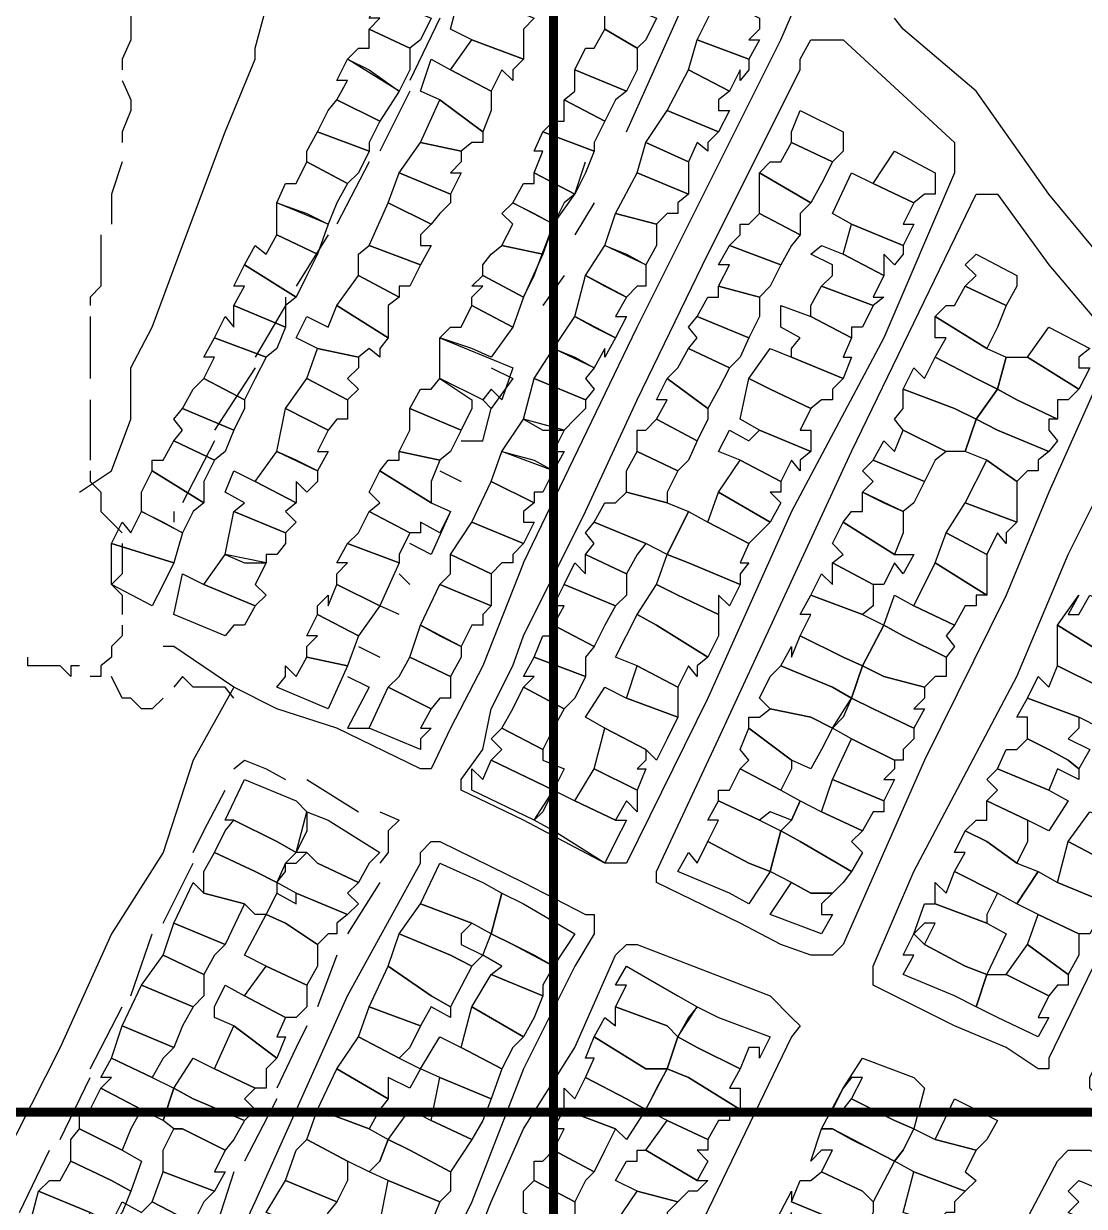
# Model space of a CAD drawing. Header units: millimetres. Extents: x -3588 to 75209, y -3737 to 38254.
# Drawn here: x 18555 to 18694.6, y 33223.9 to 33379.6 of the extents above; entities that cross this region are included whole.
import ezdxf

# ---------------------------------------------------------------- set-up
doc = ezdxf.new("R2010")
doc.units = ezdxf.units.MM
doc.layers.add('P', color=253, linetype='Continuous')

msp = doc.modelspace()

# ---------------------------------------------------------------- linework, layer by layer
at = {"layer": 'P', "const_width": 1.2}
msp.add_lwpolyline([(18624.733, 27097.434), (18624.733, 36423.662)], dxfattribs=at)
at = {"layer": 'P'}
for points in [[(18562.334, 33317.933), (18566.575, 33320.75), (18569.12, 33327.519), (18569.12, 33332.897), (18569.12, 33334.305), (18571.936, 33339.666), (18575.889, 33350.389), (18581.539, 33365.352), (18585.492, 33374.954), (18585.492, 33376.363), (18586.9, 33381.724), (18588.308, 33383.132), (18589.445, 33384.269), (18590.853, 33385.677), (18590.853, 33387.085), (18590.853, 33388.494), (18593.67, 33396.687), (18595.094, 33402.049), (18596.214, 33403.457), (18601.863, 33403.457), (18613.994, 33419.557), (18615.419, 33419.557), (18616.539, 33420.965), (18617.947, 33422.373)], [(18620.78, 33308.619), (18635.743, 33339.666), (18654.644, 33377.483), (18660.021, 33389.918), (18661.429, 33393.871), (18663.958, 33396.687), (18663.958, 33399.232), (18666.79, 33402.049)], [(18634.319, 33365.352), (18646.466, 33392.446), (18649.282, 33391.038)], [(18620.78, 33378.907), (18620.78, 33377.483), (18620.78, 33374.954), (18613.994, 33377.483), (18611.178, 33378.907), (18612.586, 33384.269), (18622.188, 33380.316), (18620.78, 33378.907)], [(18569.12, 33383.132), (18569.12, 33380.316), (18569.12, 33377.483), (18567.984, 33374.954), (18567.984, 33373.546)], [(18607.225, 33377.483), (18605.816, 33376.363), (18600.455, 33378.907), (18601.863, 33380.316), (18600.455, 33380.316), (18601.863, 33383.132), (18608.633, 33380.316), (18607.225, 33377.483)], [(18636.864, 33377.483), (18635.743, 33376.363), (18631.502, 33378.907), (18631.502, 33380.316), (18631.502, 33381.724), (18631.502, 33383.132), (18638.272, 33380.316), (18636.864, 33377.483)], [(18651.827, 33378.907), (18650.419, 33377.483), (18651.827, 33377.483), (18650.419, 33374.954), (18643.633, 33377.483), (18646.466, 33383.132), (18651.827, 33380.316), (18651.827, 33378.907)], [(18609.769, 33380.316), (18605.816, 33372.122)], [(18720.995, 33223.079), (18719.571, 33225.896), (18719.571, 33227.32), (18717.042, 33228.44), (18699.246, 33236.634), (18696.717, 33238.043), (18695.293, 33239.451), (18695.293, 33240.859), (18711.393, 33274.739), (18724.932, 33301.833), (18731.718, 33315.389), (18733.126, 33317.933), (18733.126, 33319.341), (18733.126, 33320.75), (18731.718, 33323.294), (18730.581, 33323.294), (18711.393, 33332.897), (18708.848, 33334.305), (18689.932, 33357.158), (18680.346, 33370.713), (18670.743, 33378.907), (18669.607, 33380.316)], [(18605.816, 33373.546), (18604.408, 33370.713), (18597.622, 33374.954), (18599.047, 33376.363), (18600.455, 33376.363), (18600.455, 33378.907), (18605.816, 33376.363), (18605.816, 33373.546)], [(18635.743, 33373.546), (18634.319, 33370.713), (18627.549, 33373.546), (18628.958, 33376.363), (18630.094, 33376.363), (18631.502, 33378.907), (18635.743, 33376.363), (18635.743, 33373.546)], [(18619.371, 33373.546), (18619.371, 33372.122), (18617.947, 33373.546), (18616.539, 33370.713), (18611.178, 33373.546), (18613.994, 33377.483), (18620.78, 33374.954), (18619.371, 33373.546)], [(18628.958, 33315.389), (18635.743, 33330.064), (18645.057, 33349.268), (18657.188, 33373.546), (18657.188, 33374.954), (18658.597, 33377.483), (18661.429, 33377.483), (18662.838, 33377.483), (18677.513, 33363.944), (18677.513, 33362.808), (18677.513, 33361.399), (18677.513, 33359.991), (18668.199, 33338.258), (18656.068, 33315.389), (18645.057, 33290.823), (18634.319, 33269.09), (18632.911, 33269.09), (18631.502, 33269.09), (18620.78, 33274.739), (18612.586, 33278.692), (18612.586, 33280.1), (18615.419, 33284.053), (18616.539, 33289.415), (18619.371, 33295.064), (18620.78, 33299.017), (18628.958, 33315.389)], [(18650.419, 33373.546), (18649.282, 33372.122), (18649.282, 33373.546), (18647.874, 33370.713), (18642.513, 33373.546), (18643.633, 33377.483), (18650.419, 33374.954), (18650.419, 33373.546)], [(18600.455, 33373.546), (18604.408, 33370.713), (18601.863, 33366.76), (18596.214, 33369.593), (18597.622, 33372.122), (18596.214, 33372.122), (18597.622, 33374.954), (18600.455, 33373.546)], [(18611.178, 33373.546), (18616.539, 33370.713), (18616.539, 33368.169), (18615.419, 33365.352), (18609.769, 33369.593), (18607.225, 33370.713), (18608.633, 33374.954), (18611.178, 33373.546)], [(18632.911, 33369.593), (18631.502, 33366.76), (18626.141, 33369.593), (18627.549, 33370.713), (18627.549, 33372.122), (18627.549, 33373.546), (18634.319, 33370.713), (18632.911, 33369.593)], [(18646.466, 33369.593), (18646.466, 33368.169), (18647.874, 33368.169), (18646.466, 33365.352), (18639.696, 33368.169), (18642.513, 33373.546), (18647.874, 33370.713), (18646.466, 33369.593)], [(18567.984, 33372.122), (18569.12, 33369.593), (18569.12, 33368.169), (18567.984, 33365.352), (18567.984, 33363.944)], [(18605.816, 33370.713), (18601.863, 33362.808)], [(18600.455, 33363.944), (18600.455, 33362.808), (18593.67, 33365.352), (18595.094, 33368.169), (18596.214, 33369.593), (18601.863, 33366.76), (18600.455, 33363.944)], [(18615.419, 33363.944), (18613.994, 33363.944), (18612.586, 33362.808), (18607.225, 33363.944), (18609.769, 33369.593), (18615.419, 33365.352), (18615.419, 33363.944)], [(18630.094, 33363.944), (18630.094, 33362.808), (18623.308, 33365.352), (18624.733, 33366.76), (18626.141, 33366.76), (18626.141, 33369.593), (18631.502, 33366.76), (18630.094, 33363.944)], [(18645.057, 33363.944), (18645.057, 33362.808), (18643.633, 33363.944), (18642.513, 33361.399), (18636.864, 33363.944), (18639.696, 33368.169), (18646.466, 33365.352), (18645.057, 33363.944)], [(18662.838, 33362.808), (18661.429, 33361.399), (18656.068, 33363.944), (18656.068, 33365.352), (18657.188, 33368.169), (18662.838, 33365.352), (18662.838, 33362.808)], [(18599.047, 33359.991), (18597.622, 33358.583), (18592.261, 33361.399), (18592.261, 33362.808), (18593.67, 33365.352), (18600.455, 33362.808), (18599.047, 33359.991)], [(18628.958, 33359.991), (18627.549, 33357.158), (18622.188, 33359.991), (18623.308, 33362.808), (18622.188, 33362.808), (18623.308, 33365.352), (18630.094, 33362.808), (18628.958, 33359.991)], [(18612.586, 33361.399), (18611.178, 33359.991), (18612.586, 33359.991), (18611.178, 33357.158), (18604.408, 33359.991), (18607.225, 33363.944), (18612.586, 33362.808), (18612.586, 33361.399)], [(18642.513, 33359.991), (18642.513, 33358.583), (18642.513, 33357.158), (18635.743, 33359.991), (18636.864, 33363.944), (18642.513, 33361.399), (18642.513, 33359.991)], [(18660.021, 33358.583), (18658.597, 33356.038), (18651.827, 33359.991), (18653.235, 33361.399), (18654.644, 33361.399), (18656.068, 33363.944), (18661.429, 33361.399), (18660.021, 33358.583)], [(18674.968, 33358.583), (18674.968, 33357.158), (18673.56, 33357.158), (18672.152, 33356.038), (18666.79, 33358.583), (18669.607, 33362.808), (18674.968, 33359.991), (18674.968, 33358.583)], [(18567.984, 33361.399), (18566.575, 33357.158), (18566.575, 33354.63), (18566.575, 33353.221)], [(18596.214, 33356.038), (18595.094, 33353.221), (18588.308, 33356.038), (18589.445, 33358.583), (18590.853, 33358.583), (18592.261, 33361.399), (18597.622, 33358.583), (18596.214, 33356.038)], [(18600.455, 33361.399), (18596.214, 33353.221)], [(18620.78, 33343.619), (18622.188, 33346.436), (18624.733, 33353.221), (18627.549, 33357.158), (18628.958, 33361.399)], [(18611.178, 33356.038), (18609.769, 33354.63), (18608.633, 33353.221), (18602.984, 33356.038), (18604.408, 33359.991), (18611.178, 33357.158), (18611.178, 33356.038)], [(18626.141, 33356.038), (18624.733, 33353.221), (18619.371, 33356.038), (18620.78, 33358.583), (18622.188, 33358.583), (18622.188, 33359.991), (18627.549, 33357.158), (18626.141, 33356.038)], [(18641.105, 33356.038), (18641.105, 33354.63), (18639.696, 33354.63), (18638.272, 33353.221), (18632.911, 33354.63), (18635.743, 33359.991), (18642.513, 33357.158), (18641.105, 33356.038)], [(18657.188, 33354.63), (18657.188, 33351.797), (18651.827, 33354.63), (18651.827, 33357.158), (18651.827, 33359.991), (18658.597, 33356.038), (18657.188, 33354.63)], [(18666.79, 33358.583), (18672.152, 33356.038), (18670.743, 33353.221), (18672.152, 33353.221), (18670.743, 33350.389), (18663.958, 33353.221), (18661.429, 33354.63), (18663.958, 33359.991), (18666.79, 33358.583)], [(18592.261, 33354.63), (18595.094, 33353.221), (18593.67, 33349.268), (18588.308, 33351.797), (18588.308, 33353.221), (18588.308, 33354.63), (18588.308, 33356.038), (18592.261, 33354.63)], [(18607.225, 33351.797), (18607.225, 33350.389), (18608.633, 33350.389), (18607.225, 33347.844), (18600.455, 33350.389), (18602.984, 33356.038), (18608.633, 33353.221), (18607.225, 33351.797)], [(18622.188, 33354.63), (18624.733, 33353.221), (18623.308, 33349.268), (18617.947, 33350.389), (18619.371, 33353.221), (18617.947, 33354.63), (18619.371, 33356.038), (18622.188, 33354.63)], [(18630.094, 33356.038), (18627.549, 33351.797)], [(18654.644, 33258.367), (18649.282, 33261.184), (18638.272, 33266.545), (18638.272, 33267.97), (18646.466, 33285.462), (18663.958, 33323.294), (18680.346, 33357.158), (18681.754, 33357.158), (18683.162, 33357.158), (18689.932, 33347.844), (18699.246, 33336.834), (18697.838, 33335.713), (18689.932, 33317.933), (18684.283, 33304.378), (18673.56, 33282.645), (18662.838, 33258.367), (18661.429, 33256.959), (18658.597, 33256.959), (18654.644, 33258.367)], [(18638.272, 33351.797), (18638.272, 33350.389), (18636.864, 33347.844), (18631.502, 33350.389), (18632.911, 33354.63), (18638.272, 33353.221), (18638.272, 33351.797)], [(18656.068, 33350.389), (18654.644, 33347.844), (18647.874, 33350.389), (18649.282, 33351.797), (18649.282, 33353.221), (18650.419, 33353.221), (18651.827, 33354.63), (18657.188, 33351.797), (18656.068, 33350.389)], [(18670.743, 33349.268), (18669.607, 33347.844), (18668.199, 33349.268), (18668.199, 33346.436), (18662.838, 33349.268), (18663.958, 33353.221), (18670.743, 33350.389), (18670.743, 33349.268)], [(18565.167, 33351.797), (18565.167, 33350.389), (18565.167, 33349.268), (18565.167, 33346.436), (18565.167, 33345.027), (18563.759, 33343.619), (18563.759, 33342.483)], [(18592.261, 33346.436), (18590.853, 33343.619), (18584.083, 33347.844), (18585.492, 33350.389), (18586.9, 33349.268), (18588.308, 33351.797), (18593.67, 33349.268), (18592.261, 33346.436)], [(18595.094, 33351.797), (18590.853, 33345.027)], [(18599.047, 33349.268), (18600.455, 33350.389), (18607.225, 33347.844), (18605.816, 33345.027), (18604.408, 33345.027), (18604.408, 33343.619), (18599.047, 33346.436), (18599.047, 33349.268)], [(18615.419, 33347.844), (18616.539, 33349.268), (18617.947, 33350.389), (18623.308, 33349.268), (18620.78, 33343.619), (18615.419, 33346.436), (18615.419, 33347.844)], [(18634.319, 33349.268), (18636.864, 33347.844), (18636.864, 33345.027), (18635.743, 33345.027), (18634.319, 33343.619), (18628.958, 33346.436), (18631.502, 33350.389), (18634.319, 33349.268)], [(18653.235, 33345.027), (18651.827, 33343.619), (18646.466, 33345.027), (18647.874, 33347.844), (18646.466, 33347.844), (18647.874, 33350.389), (18654.644, 33347.844), (18653.235, 33345.027)], [(18661.429, 33346.436), (18661.429, 33347.844), (18658.597, 33349.268), (18660.021, 33350.389), (18662.838, 33349.268), (18668.199, 33346.436), (18666.79, 33343.619), (18668.199, 33343.619), (18666.79, 33342.483), (18660.021, 33345.027), (18661.429, 33346.436)], [(18685.707, 33345.027), (18684.283, 33342.483), (18678.921, 33345.027), (18680.346, 33346.436), (18678.921, 33347.844), (18680.346, 33349.268), (18685.707, 33346.436), (18685.707, 33345.027)], [(18589.445, 33342.483), (18589.445, 33339.666), (18582.659, 33342.483), (18584.083, 33345.027), (18582.659, 33345.027), (18584.083, 33347.844), (18590.853, 33343.619), (18589.445, 33342.483)], [(18602.984, 33342.483), (18602.984, 33341.075), (18602.984, 33338.258), (18596.214, 33342.483), (18599.047, 33346.436), (18604.408, 33343.619), (18602.984, 33342.483)], [(18613.994, 33343.619), (18615.419, 33345.027), (18613.994, 33345.027), (18615.419, 33346.436), (18620.78, 33343.619), (18619.371, 33339.666), (18613.994, 33342.483), (18613.994, 33343.619)], [(18626.141, 33346.436), (18623.308, 33342.483)], [(18631.502, 33345.027), (18634.319, 33343.619), (18632.911, 33341.075), (18634.319, 33341.075), (18632.911, 33338.258), (18627.549, 33341.075), (18628.958, 33346.436), (18631.502, 33345.027)], [(18651.827, 33341.075), (18650.419, 33338.258), (18643.633, 33341.075), (18645.057, 33343.619), (18646.466, 33343.619), (18646.466, 33345.027), (18651.827, 33343.619), (18651.827, 33341.075)], [(18658.597, 33342.483), (18660.021, 33345.027), (18666.79, 33342.483), (18665.382, 33339.666), (18663.958, 33339.666), (18663.958, 33338.258), (18658.597, 33341.075), (18658.597, 33342.483)], [(18683.162, 33339.666), (18681.754, 33336.834), (18674.968, 33341.075), (18676.393, 33342.483), (18677.513, 33342.483), (18678.921, 33345.027), (18684.283, 33342.483), (18683.162, 33339.666)], [(18589.445, 33343.619), (18589.445, 33342.483), (18585.492, 33335.713)], [(18588.308, 33336.834), (18586.9, 33335.713), (18580.13, 33338.258), (18581.539, 33341.075), (18582.659, 33339.666), (18582.659, 33342.483), (18589.445, 33339.666), (18588.308, 33336.834)], [(18601.863, 33336.834), (18601.863, 33335.713), (18600.455, 33336.834), (18599.047, 33335.713), (18593.67, 33336.834), (18590.853, 33338.258), (18592.261, 33341.075), (18595.094, 33339.666), (18596.214, 33342.483), (18602.984, 33338.258), (18601.863, 33336.834)], [(18613.994, 33336.834), (18609.769, 33338.258), (18611.178, 33339.666), (18612.586, 33339.666), (18613.994, 33342.483), (18619.371, 33339.666), (18616.539, 33335.713), (18613.994, 33336.834)], [(18656.068, 33336.834), (18657.188, 33338.258), (18654.644, 33339.666), (18654.644, 33342.483), (18658.597, 33341.075), (18663.958, 33338.258), (18662.838, 33335.713), (18663.958, 33335.713), (18662.838, 33332.897), (18656.068, 33335.713), (18656.068, 33336.834)], [(18563.759, 33341.075), (18563.759, 33339.666), (18563.759, 33336.834), (18563.759, 33334.305), (18563.759, 33332.897)], [(18630.094, 33339.666), (18632.911, 33338.258), (18631.502, 33335.713), (18631.502, 33336.834), (18630.094, 33334.305), (18624.733, 33336.834), (18627.549, 33341.075), (18630.094, 33339.666)], [(18649.282, 33335.713), (18647.874, 33334.305), (18642.513, 33336.834), (18643.633, 33338.258), (18642.513, 33339.666), (18643.633, 33341.075), (18650.419, 33338.258), (18649.282, 33335.713)], [(18681.754, 33336.834), (18684.283, 33335.713), (18683.162, 33331.472), (18680.346, 33332.897), (18674.968, 33335.713), (18676.393, 33338.258), (18674.968, 33338.258), (18674.968, 33341.075), (18681.754, 33336.834)], [(18693.885, 33335.713), (18693.885, 33334.305), (18695.293, 33334.305), (18693.885, 33331.472), (18687.115, 33335.713), (18689.932, 33339.666), (18695.293, 33336.834), (18693.885, 33335.713)], [(18585.492, 33332.897), (18584.083, 33330.064), (18578.722, 33332.897), (18580.13, 33335.713), (18578.722, 33335.713), (18580.13, 33338.258), (18586.9, 33335.713), (18585.492, 33332.897)], [(18609.769, 33334.305), (18609.769, 33335.713), (18609.769, 33338.258), (18619.371, 33334.305), (18617.947, 33330.064), (18616.539, 33331.472), (18615.419, 33330.064), (18609.769, 33332.897), (18609.769, 33334.305)], [(18599.047, 33334.305), (18597.622, 33332.897), (18599.047, 33331.472), (18597.622, 33330.064), (18592.261, 33332.897), (18593.67, 33336.834), (18599.047, 33335.713), (18599.047, 33334.305)], [(18627.549, 33335.713), (18630.094, 33334.305), (18628.958, 33332.897), (18630.094, 33331.472), (18628.958, 33330.064), (18622.188, 33332.897), (18624.733, 33336.834), (18627.549, 33335.713)], [(18646.466, 33331.472), (18645.057, 33328.944), (18639.696, 33332.897), (18641.105, 33334.305), (18642.513, 33336.834), (18647.874, 33334.305), (18646.466, 33331.472)], [(18661.429, 33331.472), (18661.429, 33330.064), (18660.021, 33330.064), (18658.597, 33328.944), (18653.235, 33331.472), (18650.419, 33332.897), (18653.235, 33336.834), (18656.068, 33335.713), (18662.838, 33332.897), (18661.429, 33331.472)], [(18680.346, 33332.897), (18683.162, 33331.472), (18680.346, 33327.519), (18677.513, 33328.944), (18670.743, 33331.472), (18672.152, 33334.305), (18673.56, 33332.897), (18674.968, 33335.713), (18680.346, 33332.897)], [(18687.115, 33335.713), (18693.885, 33331.472), (18692.476, 33330.064), (18691.068, 33330.064), (18691.068, 33327.519), (18685.707, 33330.064), (18683.162, 33331.472), (18684.283, 33335.713), (18687.115, 33335.713)], [(18585.492, 33334.305), (18580.13, 33326.111)], [(18616.539, 33334.305), (18619.371, 33332.897), (18616.539, 33328.944)], [(18584.083, 33328.944), (18582.659, 33326.111), (18575.889, 33328.944), (18577.298, 33331.472), (18578.722, 33332.897), (18584.083, 33330.064), (18584.083, 33328.944)], [(18597.622, 33328.944), (18597.622, 33327.519), (18596.214, 33327.519), (18595.094, 33326.111), (18589.445, 33328.944), (18592.261, 33332.897), (18597.622, 33330.064), (18597.622, 33328.944)], [(18613.994, 33328.944), (18612.586, 33326.111), (18605.816, 33328.944), (18607.225, 33331.472), (18608.633, 33331.472), (18609.769, 33332.897), (18613.994, 33330.064), (18613.994, 33328.944)], [(18628.958, 33328.944), (18627.549, 33327.519), (18626.141, 33326.111), (18620.78, 33327.519), (18622.188, 33332.897), (18628.958, 33330.064), (18628.958, 33328.944)], [(18645.057, 33327.519), (18643.633, 33324.703), (18638.272, 33327.519), (18639.696, 33330.064), (18638.272, 33330.064), (18639.696, 33332.897), (18645.057, 33328.944), (18645.057, 33327.519)], [(18653.235, 33331.472), (18658.597, 33328.944), (18657.188, 33326.111), (18658.597, 33326.111), (18658.597, 33323.294), (18651.827, 33326.111), (18649.282, 33327.519), (18650.419, 33332.897), (18653.235, 33331.472)], [(18677.513, 33328.944), (18680.346, 33327.519), (18678.921, 33323.294), (18676.393, 33323.294), (18670.743, 33326.111), (18669.607, 33327.519), (18670.743, 33328.944), (18670.743, 33331.472), (18677.513, 33328.944)], [(18689.932, 33327.519), (18689.932, 33326.111), (18691.068, 33324.703), (18689.932, 33323.294), (18683.162, 33326.111), (18680.346, 33327.519), (18683.162, 33331.472), (18685.707, 33330.064), (18691.068, 33327.519), (18689.932, 33327.519)], [(18563.759, 33330.064), (18563.759, 33328.944), (18563.759, 33327.519), (18563.759, 33326.111), (18563.759, 33324.703), (18563.759, 33323.294), (18563.759, 33322.158)], [(18616.539, 33328.944), (18615.419, 33330.064)], [(18666.79, 33253.006), (18666.79, 33254.414), (18666.79, 33255.535), (18672.152, 33267.97), (18685.707, 33293.656), (18692.476, 33309.739), (18702.079, 33328.944), (18703.487, 33330.064), (18704.607, 33330.064), (18706.032, 33330.064), (18724.932, 33320.75), (18724.932, 33319.341), (18726.356, 33317.933), (18724.932, 33316.509), (18722.403, 33308.619), (18711.393, 33286.87), (18697.838, 33259.776), (18689.932, 33243.404), (18689.932, 33241.996), (18688.524, 33241.996), (18684.283, 33244.812), (18677.513, 33247.645), (18666.79, 33253.006)], [(18581.539, 33323.294), (18580.13, 33322.158), (18574.769, 33324.703), (18575.889, 33326.111), (18574.769, 33327.519), (18575.889, 33328.944), (18582.659, 33326.111), (18581.539, 33323.294)], [(18590.853, 33322.158), (18588.308, 33323.294), (18589.445, 33328.944), (18595.094, 33326.111), (18593.67, 33323.294), (18595.094, 33323.294), (18593.67, 33320.75), (18590.853, 33322.158)], [(18611.178, 33323.294), (18609.769, 33322.158), (18604.408, 33323.294), (18605.816, 33326.111), (18605.816, 33328.944), (18612.586, 33326.111), (18611.178, 33323.294)], [(18612.586, 33324.703), (18615.419, 33324.703), (18616.539, 33328.944)], [(18623.308, 33326.111), (18626.141, 33326.111), (18624.733, 33323.294), (18626.141, 33323.294), (18624.733, 33320.75), (18617.947, 33323.294), (18620.78, 33327.519), (18623.308, 33326.111)], [(18642.513, 33322.158), (18641.105, 33320.75), (18635.743, 33323.294), (18635.743, 33326.111), (18636.864, 33326.111), (18638.272, 33327.519), (18643.633, 33324.703), (18642.513, 33322.158)], [(18688.524, 33322.158), (18688.524, 33320.75), (18687.115, 33320.75), (18685.707, 33319.341), (18681.754, 33322.158), (18678.921, 33323.294), (18680.346, 33327.519), (18683.162, 33326.111), (18689.932, 33323.294), (18688.524, 33322.158)], [(18578.722, 33319.341), (18578.722, 33316.509), (18571.936, 33320.75), (18571.936, 33322.158), (18573.345, 33322.158), (18574.769, 33324.703), (18580.13, 33322.158), (18578.722, 33319.341)], [(18580.13, 33324.703), (18575.889, 33316.509)], [(18657.188, 33322.158), (18657.188, 33320.75), (18656.068, 33322.158), (18654.644, 33319.341), (18649.282, 33322.158), (18646.466, 33323.294), (18647.874, 33326.111), (18650.419, 33324.703), (18651.827, 33326.111), (18658.597, 33323.294), (18657.188, 33322.158)], [(18674.968, 33322.158), (18673.56, 33319.341), (18666.79, 33322.158), (18668.199, 33324.703), (18669.607, 33323.294), (18670.743, 33326.111), (18676.393, 33323.294), (18674.968, 33322.158)], [(18593.67, 33319.341), (18592.261, 33317.933), (18590.853, 33319.341), (18590.853, 33316.509), (18585.492, 33319.341), (18588.308, 33323.294), (18593.67, 33320.75), (18593.67, 33319.341)], [(18608.633, 33319.341), (18608.633, 33316.509), (18601.863, 33320.75), (18602.984, 33322.158), (18604.408, 33322.158), (18604.408, 33323.294), (18609.769, 33322.158), (18608.633, 33319.341)], [(18622.188, 33322.158), (18624.733, 33320.75), (18623.308, 33317.933), (18622.188, 33317.933), (18622.188, 33316.509), (18616.539, 33319.341), (18617.947, 33323.294), (18622.188, 33322.158)], [(18639.696, 33317.933), (18639.696, 33316.509), (18634.319, 33317.933), (18634.319, 33320.75), (18635.743, 33323.294), (18641.105, 33320.75), (18639.696, 33317.933)], [(18654.644, 33317.933), (18653.235, 33317.933), (18654.644, 33316.509), (18653.235, 33313.98), (18646.466, 33317.933), (18649.282, 33322.158), (18654.644, 33319.341), (18654.644, 33317.933)], [(18672.152, 33316.509), (18670.743, 33315.389), (18665.382, 33317.933), (18666.79, 33319.341), (18665.382, 33320.75), (18666.79, 33322.158), (18673.56, 33319.341), (18672.152, 33316.509)], [(18685.707, 33317.933), (18685.707, 33316.509), (18685.707, 33313.98), (18678.921, 33316.509), (18681.754, 33322.158), (18685.707, 33319.341), (18685.707, 33317.933)], [(18563.759, 33320.75), (18563.759, 33319.341), (18565.167, 33317.933), (18565.167, 33315.389), (18566.575, 33313.98), (18567.984, 33312.572)], [(18577.298, 33315.389), (18575.889, 33312.572), (18570.528, 33315.389), (18570.528, 33317.933), (18571.936, 33320.75), (18578.722, 33316.509), (18577.298, 33315.389)], [(18585.492, 33319.341), (18590.853, 33316.509), (18589.445, 33315.389), (18590.853, 33313.98), (18589.445, 33312.572), (18582.659, 33315.389), (18584.083, 33316.509), (18581.539, 33317.933), (18582.659, 33320.75), (18585.492, 33319.341)], [(18608.633, 33316.509), (18611.178, 33315.389), (18609.769, 33312.572), (18607.225, 33313.98), (18607.225, 33312.572), (18605.816, 33312.572), (18600.455, 33315.389), (18601.863, 33316.509), (18600.455, 33317.933), (18601.863, 33320.75), (18608.633, 33316.509)], [(18609.769, 33320.75), (18612.586, 33319.341)], [(18620.78, 33315.389), (18620.78, 33313.98), (18622.188, 33313.98), (18620.78, 33311.148), (18613.994, 33313.98), (18616.539, 33319.341), (18622.188, 33316.509), (18620.78, 33315.389)], [(18639.696, 33316.509), (18642.513, 33315.389), (18639.696, 33309.739), (18636.864, 33311.148), (18630.094, 33313.98), (18631.502, 33316.509), (18632.911, 33316.509), (18634.319, 33317.933), (18639.696, 33316.509)], [(18653.235, 33313.98), (18651.827, 33312.572), (18650.419, 33311.148), (18645.057, 33313.98), (18646.466, 33317.933), (18653.235, 33313.98)], [(18670.743, 33312.572), (18669.607, 33309.739), (18662.838, 33313.98), (18663.958, 33315.389), (18665.382, 33315.389), (18665.382, 33317.933), (18668.199, 33316.509), (18670.743, 33315.389), (18670.743, 33312.572)], [(18573.345, 33313.98), (18575.889, 33312.572), (18574.769, 33308.619), (18566.575, 33311.148), (18567.984, 33313.98), (18569.12, 33312.572), (18570.528, 33315.389), (18573.345, 33313.98)], [(18574.769, 33315.389), (18574.769, 33313.98)], [(18589.445, 33311.148), (18588.308, 33309.739), (18586.9, 33309.739), (18586.9, 33308.619), (18581.539, 33309.739), (18582.659, 33315.389), (18589.445, 33312.572), (18589.445, 33311.148)], [(18604.408, 33309.739), (18604.408, 33308.619), (18597.622, 33311.148), (18599.047, 33312.572), (18600.455, 33315.389), (18605.816, 33312.572), (18604.408, 33309.739)], [(18608.633, 33316.509), (18611.178, 33315.389), (18608.633, 33309.739), (18605.816, 33311.148)], [(18645.057, 33313.98), (18650.419, 33311.148), (18649.282, 33308.619), (18650.419, 33308.619), (18649.282, 33307.195), (18649.282, 33305.786), (18642.513, 33308.619), (18639.696, 33309.739), (18642.513, 33315.389), (18645.057, 33313.98)], [(18684.283, 33312.572), (18684.283, 33311.148), (18683.162, 33312.572), (18681.754, 33309.739), (18676.393, 33312.572), (18678.921, 33316.509), (18685.707, 33313.98), (18684.283, 33312.572)], [(18619.371, 33309.739), (18619.371, 33308.619), (18617.947, 33308.619), (18616.539, 33307.195), (18611.178, 33309.739), (18613.994, 33313.98), (18620.78, 33311.148), (18619.371, 33309.739)], [(18635.743, 33309.739), (18634.319, 33307.195), (18628.958, 33309.739), (18630.094, 33311.148), (18628.958, 33312.572), (18630.094, 33313.98), (18636.864, 33311.148), (18635.743, 33309.739)], [(18669.607, 33309.739), (18672.152, 33309.739), (18670.743, 33307.195), (18669.607, 33308.619), (18668.199, 33305.786), (18666.79, 33305.786), (18661.429, 33308.619), (18662.838, 33309.739), (18661.429, 33311.148), (18662.838, 33313.98), (18669.607, 33309.739)], [(18681.754, 33308.619), (18681.754, 33307.195), (18681.754, 33304.378), (18674.968, 33308.619), (18676.393, 33312.572), (18681.754, 33309.739), (18681.754, 33308.619)], [(18573.345, 33305.786), (18571.936, 33302.97), (18566.575, 33305.786), (18566.575, 33308.619), (18566.575, 33311.148), (18574.769, 33308.619), (18573.345, 33305.786)], [(18567.984, 33311.148), (18567.984, 33308.619), (18567.984, 33307.195), (18566.575, 33305.786), (18567.984, 33304.378), (18567.984, 33302.97), (18567.984, 33301.833)], [(18596.214, 33307.195), (18597.622, 33308.619), (18596.214, 33308.619), (18597.622, 33311.148), (18604.408, 33308.619), (18601.863, 33302.97), (18596.214, 33305.786), (18596.214, 33307.195)], [(18584.083, 33308.619), (18586.9, 33308.619), (18585.492, 33305.786), (18586.9, 33304.378), (18585.492, 33302.97), (18578.722, 33305.786), (18581.539, 33309.739), (18584.083, 33308.619)], [(18611.178, 33307.195), (18611.178, 33309.739), (18616.539, 33307.195), (18616.539, 33305.786), (18616.539, 33304.378), (18616.539, 33302.97), (18609.769, 33305.786), (18611.178, 33307.195)], [(18634.319, 33304.378), (18632.911, 33302.97), (18626.141, 33305.786), (18627.549, 33308.619), (18628.958, 33307.195), (18628.958, 33309.739), (18634.319, 33307.195), (18634.319, 33304.378)], [(18642.513, 33308.619), (18649.282, 33305.786), (18647.874, 33302.97), (18646.466, 33304.378), (18646.466, 33301.833), (18641.105, 33304.378), (18638.272, 33305.786), (18639.696, 33309.739), (18642.513, 33308.619)], [(18620.78, 33308.619), (18615.419, 33295.064)], [(18666.79, 33302.97), (18665.382, 33301.833), (18658.597, 33304.378), (18660.021, 33307.195), (18661.429, 33305.786), (18661.429, 33308.619), (18666.79, 33305.786), (18666.79, 33302.97)], [(18680.346, 33304.378), (18680.346, 33302.97), (18678.921, 33302.97), (18677.513, 33300.425), (18672.152, 33302.97), (18674.968, 33308.619), (18681.754, 33304.378), (18680.346, 33304.378)], [(18578.722, 33305.786), (18585.492, 33302.97), (18584.083, 33300.425), (18582.659, 33300.425), (18581.539, 33299.017), (18574.769, 33301.833), (18575.889, 33307.195), (18578.722, 33305.786)], [(18604.408, 33307.195), (18605.816, 33305.786)], [(18593.67, 33302.97), (18595.094, 33304.378), (18595.094, 33302.97), (18596.214, 33305.786), (18601.863, 33302.97), (18599.047, 33299.017), (18593.67, 33301.833), (18593.67, 33302.97)], [(18615.419, 33301.833), (18615.419, 33300.425), (18613.994, 33300.425), (18612.586, 33297.608), (18607.225, 33300.425), (18609.769, 33305.786), (18616.539, 33302.97), (18615.419, 33301.833)], [(18631.502, 33300.425), (18630.094, 33297.608), (18624.733, 33300.425), (18626.141, 33302.97), (18624.733, 33302.97), (18626.141, 33305.786), (18632.911, 33302.97), (18631.502, 33300.425)], [(18646.466, 33301.833), (18646.466, 33300.425), (18646.466, 33299.017), (18645.057, 33296.184), (18638.272, 33300.425), (18635.743, 33301.833), (18638.272, 33305.786), (18641.105, 33304.378), (18646.466, 33301.833)], [(18604.408, 33301.833), (18601.863, 33302.97)], [(18665.382, 33301.833), (18668.199, 33300.425), (18665.382, 33295.064), (18662.838, 33296.184), (18657.188, 33299.017), (18658.597, 33301.833), (18657.188, 33301.833), (18658.597, 33304.378), (18665.382, 33301.833)], [(18672.152, 33302.97), (18677.513, 33300.425), (18676.393, 33299.017), (18677.513, 33297.608), (18676.393, 33296.184), (18670.743, 33299.017), (18668.199, 33300.425), (18669.607, 33304.378), (18672.152, 33302.97)], [(18693.885, 33301.833), (18695.293, 33304.378), (18700.67, 33301.833), (18697.838, 33296.184), (18691.068, 33300.425), (18693.885, 33304.378), (18692.476, 33301.833), (18693.885, 33301.833)], [(18592.261, 33297.608), (18593.67, 33299.017), (18592.261, 33299.017), (18593.67, 33301.833), (18599.047, 33299.017), (18597.622, 33295.064), (18592.261, 33296.184), (18592.261, 33297.608)], [(18643.633, 33295.064), (18643.633, 33293.656), (18642.513, 33295.064), (18641.105, 33292.247), (18635.743, 33295.064), (18632.911, 33296.184), (18635.743, 33301.833), (18638.272, 33300.425), (18645.057, 33296.184), (18643.633, 33295.064)], [(18567.984, 33300.425), (18567.984, 33299.017), (18566.575, 33297.608), (18566.575, 33296.184), (18565.167, 33295.064), (18565.167, 33293.656)], [(18609.769, 33299.017), (18612.586, 33297.608), (18612.586, 33296.184), (18611.178, 33293.656), (18605.816, 33296.184), (18607.225, 33300.425), (18609.769, 33299.017)], [(18628.958, 33296.184), (18628.958, 33293.656), (18622.188, 33296.184), (18623.308, 33299.017), (18624.733, 33299.017), (18624.733, 33300.425), (18630.094, 33297.608), (18628.958, 33296.184)], [(18670.743, 33299.017), (18676.393, 33296.184), (18676.393, 33293.656), (18674.968, 33293.656), (18673.56, 33292.247), (18668.199, 33293.656), (18665.382, 33295.064), (18668.199, 33300.425), (18670.743, 33299.017)], [(18697.838, 33295.064), (18696.717, 33295.064), (18699.246, 33293.656), (18699.246, 33290.823), (18696.717, 33292.247), (18691.068, 33295.064), (18691.068, 33296.184), (18691.068, 33297.608), (18691.068, 33300.425), (18697.838, 33296.184), (18697.838, 33295.064)], [(18662.838, 33296.184), (18665.382, 33295.064), (18663.958, 33290.823), (18661.429, 33292.247), (18654.644, 33295.064), (18656.068, 33297.608), (18656.068, 33296.184), (18657.188, 33299.017), (18662.838, 33296.184)], [(18574.769, 33297.608), (18573.345, 33297.608)], [(18582.659, 33292.247), (18574.769, 33297.608)], [(18599.047, 33297.608), (18601.863, 33296.184)], [(18562.334, 33295.064), (18561.214, 33295.064), (18561.214, 33293.656), (18559.806, 33295.064), (18558.397, 33295.064), (18556.973, 33295.064), (18555.565, 33295.064), (18555.565, 33296.184)], [(18589.445, 33293.656), (18589.445, 33295.064), (18590.853, 33293.656), (18592.261, 33296.184), (18597.622, 33295.064), (18595.094, 33289.415), (18588.308, 33292.247), (18589.445, 33293.656)], [(18604.408, 33293.656), (18605.816, 33296.184), (18611.178, 33293.656), (18611.178, 33290.823), (18609.769, 33290.823), (18608.633, 33289.415), (18602.984, 33292.247), (18604.408, 33293.656)], [(18615.419, 33295.064), (18611.178, 33286.87)], [(18627.549, 33290.823), (18626.141, 33289.415), (18620.78, 33292.247), (18622.188, 33293.656), (18620.78, 33293.656), (18622.188, 33296.184), (18628.958, 33293.656), (18627.549, 33290.823)], [(18641.105, 33292.247), (18641.105, 33290.823), (18641.105, 33289.415), (18641.105, 33288.294), (18634.319, 33290.823), (18635.743, 33295.064), (18641.105, 33292.247)], [(18662.838, 33288.294), (18661.429, 33286.87), (18658.597, 33288.294), (18653.235, 33289.415), (18651.827, 33290.823), (18653.235, 33293.656), (18654.644, 33295.064), (18661.429, 33292.247), (18663.958, 33290.823), (18662.838, 33288.294)], [(18673.56, 33290.823), (18672.152, 33289.415), (18673.56, 33289.415), (18672.152, 33286.87), (18666.79, 33289.415), (18663.958, 33290.823), (18665.382, 33295.064), (18668.199, 33293.656), (18673.56, 33292.247), (18673.56, 33290.823)], [(18697.838, 33288.294), (18696.717, 33286.87), (18693.885, 33288.294), (18687.115, 33290.823), (18688.524, 33293.656), (18689.932, 33292.247), (18691.068, 33295.064), (18696.717, 33292.247), (18699.246, 33290.823), (18697.838, 33288.294)], [(18565.167, 33293.656), (18563.759, 33293.656)], [(18573.345, 33290.823), (18571.936, 33289.415), (18570.528, 33289.415), (18569.12, 33290.823), (18567.984, 33290.823), (18566.575, 33293.656)], [(18582.659, 33290.823), (18581.539, 33292.247), (18580.13, 33292.247), (18578.722, 33292.247), (18577.298, 33292.247), (18575.889, 33293.656), (18574.769, 33292.247)], [(18597.622, 33293.656), (18600.455, 33292.247), (18597.622, 33286.87), (18600.455, 33286.87)], [(18607.225, 33281.509), (18596.214, 33286.87), (18588.308, 33289.415), (18582.659, 33292.247), (18577.298, 33282.645)], [(18607.225, 33285.462), (18607.225, 33284.053), (18600.455, 33286.87), (18602.984, 33292.247), (18608.633, 33289.415), (18607.225, 33286.87), (18608.633, 33286.87), (18607.225, 33285.462)], [(18624.733, 33286.87), (18623.308, 33284.053), (18617.947, 33286.87), (18619.371, 33289.415), (18620.78, 33292.247), (18626.141, 33289.415), (18624.733, 33286.87)], [(18634.319, 33290.823), (18641.105, 33288.294), (18639.696, 33285.462), (18638.272, 33282.645), (18636.864, 33284.053), (18631.502, 33286.87), (18628.958, 33288.294), (18631.502, 33292.247), (18634.319, 33290.823)], [(18672.152, 33285.462), (18670.743, 33284.053), (18670.743, 33282.645), (18669.607, 33282.645), (18663.958, 33285.462), (18661.429, 33286.87), (18663.958, 33290.823), (18666.79, 33289.415), (18672.152, 33286.87), (18672.152, 33285.462)], [(18693.885, 33286.87), (18692.476, 33285.462), (18695.293, 33284.053), (18693.885, 33281.509), (18692.476, 33282.645), (18689.932, 33284.053), (18687.115, 33285.462), (18687.115, 33288.294), (18685.707, 33288.294), (18687.115, 33290.823), (18693.885, 33288.294), (18693.885, 33286.87)], [(18660.021, 33284.053), (18658.597, 33281.509), (18656.068, 33282.645), (18650.419, 33286.87), (18650.419, 33288.294), (18651.827, 33288.294), (18653.235, 33289.415), (18658.597, 33288.294), (18661.429, 33286.87), (18660.021, 33284.053)], [(18611.178, 33286.87), (18608.633, 33281.509), (18607.225, 33281.509)], [(18623.308, 33282.645), (18626.141, 33281.509), (18624.733, 33278.692), (18616.539, 33282.645), (18617.947, 33284.053), (18616.539, 33285.462), (18617.947, 33286.87), (18623.308, 33284.053), (18623.308, 33282.645)], [(18636.864, 33282.645), (18635.743, 33281.509), (18636.864, 33281.509), (18635.743, 33278.692), (18630.094, 33281.509), (18631.502, 33286.87), (18636.864, 33284.053), (18636.864, 33282.645)], [(18656.068, 33281.509), (18654.644, 33278.692), (18649.282, 33281.509), (18650.419, 33282.645), (18649.282, 33284.053), (18650.419, 33286.87), (18656.068, 33282.645), (18656.068, 33281.509)], [(18669.607, 33281.509), (18668.199, 33280.1), (18669.607, 33280.1), (18668.199, 33277.284), (18661.429, 33280.1), (18663.958, 33285.462), (18669.607, 33282.645), (18669.607, 33281.509)], [(18692.476, 33282.645), (18693.885, 33281.509), (18693.885, 33280.1), (18691.068, 33281.509), (18689.932, 33278.692), (18683.162, 33281.509), (18684.283, 33284.053), (18685.707, 33284.053), (18687.115, 33285.462), (18689.932, 33284.053), (18692.476, 33282.645)], [(18577.298, 33282.645), (18573.345, 33270.498), (18566.575, 33259.776), (18559.806, 33244.812), (18550.203, 33225.896), (18546.251, 33217.718), (18546.251, 33216.31), (18547.659, 33213.765), (18548.795, 33209.524), (18567.984, 33200.21)], [(18582.659, 33281.509), (18584.083, 33282.645), (18586.9, 33281.509), (18589.445, 33280.1)], [(18623.308, 33275.859), (18622.188, 33274.739), (18613.994, 33278.692), (18613.994, 33281.509), (18615.419, 33280.1), (18616.539, 33282.645), (18624.733, 33278.692), (18623.308, 33275.859)], [(18635.743, 33277.284), (18635.743, 33275.859), (18634.319, 33277.284), (18632.911, 33274.739), (18627.549, 33277.284), (18630.094, 33281.509), (18635.743, 33278.692), (18635.743, 33277.284)], [(18654.644, 33278.692), (18657.188, 33277.284), (18656.068, 33274.739), (18653.235, 33275.859), (18651.827, 33274.739), (18646.466, 33277.284), (18646.466, 33278.692), (18647.874, 33278.692), (18649.282, 33281.509), (18654.644, 33278.692)], [(18689.932, 33278.692), (18692.476, 33277.284), (18689.932, 33273.331), (18687.115, 33274.739), (18681.754, 33277.284), (18683.162, 33278.692), (18681.754, 33280.1), (18683.162, 33281.509), (18689.932, 33278.692)], [(18592.261, 33273.331), (18590.853, 33270.498), (18588.308, 33271.922), (18582.659, 33274.739), (18581.539, 33274.739), (18584.083, 33280.1), (18590.853, 33277.284), (18592.261, 33275.859), (18592.261, 33273.331)], [(18592.261, 33280.1), (18599.047, 33275.859)], [(18668.199, 33275.859), (18666.79, 33275.859), (18665.382, 33273.331), (18660.021, 33275.859), (18661.429, 33280.1), (18668.199, 33277.284), (18668.199, 33275.859)], [(18577.298, 33270.498), (18578.722, 33273.331), (18581.539, 33278.692)], [(18627.549, 33277.284), (18632.911, 33274.739), (18634.319, 33274.739), (18632.911, 33271.922), (18631.502, 33269.09), (18624.733, 33273.331), (18622.188, 33274.739), (18624.733, 33278.692), (18627.549, 33277.284)], [(18651.827, 33274.739), (18654.644, 33273.331), (18653.235, 33267.97), (18650.419, 33269.09), (18645.057, 33271.922), (18646.466, 33274.739), (18645.057, 33274.739), (18646.466, 33277.284), (18651.827, 33274.739)], [(18660.021, 33275.859), (18665.382, 33273.331), (18663.958, 33271.922), (18665.382, 33270.498), (18663.958, 33267.97), (18657.188, 33271.922), (18654.644, 33273.331), (18656.068, 33274.739), (18657.188, 33277.284), (18660.021, 33275.859)], [(18687.115, 33271.922), (18685.707, 33269.09), (18681.754, 33271.922), (18678.921, 33273.331), (18680.346, 33274.739), (18681.754, 33274.739), (18681.754, 33277.284), (18687.115, 33274.739), (18687.115, 33271.922)], [(18600.455, 33269.09), (18599.047, 33266.545), (18593.67, 33269.09), (18592.261, 33270.498), (18590.853, 33270.498), (18592.261, 33275.859), (18595.094, 33274.739), (18601.863, 33270.498), (18600.455, 33269.09)], [(18601.863, 33275.859), (18604.408, 33274.739), (18602.984, 33273.331), (18602.984, 33271.922), (18602.984, 33270.498), (18601.863, 33269.09)], [(18700.67, 33271.922), (18700.67, 33270.498), (18699.246, 33271.922), (18697.838, 33269.09), (18692.476, 33271.922), (18695.293, 33275.859), (18702.079, 33273.331), (18700.67, 33271.922)], [(18588.308, 33271.922), (18590.853, 33270.498), (18589.445, 33269.09), (18588.308, 33266.545), (18585.492, 33267.97), (18580.13, 33270.498), (18581.539, 33273.331), (18582.659, 33274.739), (18588.308, 33271.922)], [(18663.958, 33267.97), (18662.838, 33266.545), (18661.429, 33265.137), (18658.597, 33265.137), (18656.068, 33266.545), (18653.235, 33267.97), (18654.644, 33273.331), (18657.188, 33271.922), (18663.958, 33267.97)], [(18685.707, 33269.09), (18688.524, 33267.97), (18685.707, 33263.729), (18683.162, 33265.137), (18677.513, 33267.97), (18678.921, 33270.498), (18677.513, 33270.498), (18678.921, 33273.331), (18681.754, 33271.922), (18685.707, 33269.09)], [(18577.298, 33206.995), (18585.492, 33224.487), (18597.622, 33251.598), (18607.225, 33269.09), (18607.225, 33270.498), (18608.633, 33271.922), (18609.769, 33271.922), (18620.78, 33266.545), (18628.958, 33262.32), (18630.094, 33262.32), (18630.094, 33261.184), (18630.094, 33259.776), (18627.549, 33255.535), (18620.78, 33241.996)], [(18650.419, 33269.09), (18653.235, 33267.97), (18650.419, 33263.729), (18647.874, 33265.137), (18641.105, 33267.97), (18642.513, 33270.498), (18643.633, 33269.09), (18645.057, 33271.922), (18650.419, 33269.09)], [(18697.838, 33266.545), (18699.246, 33269.09), (18700.67, 33267.97), (18697.838, 33263.729), (18691.068, 33266.545), (18692.476, 33271.922), (18697.838, 33269.09), (18697.838, 33266.545)], [(18585.492, 33262.32), (18584.083, 33263.729), (18578.722, 33265.137), (18578.722, 33267.97), (18580.13, 33270.498), (18585.492, 33267.97), (18588.308, 33266.545), (18588.308, 33265.137), (18586.9, 33262.32), (18585.492, 33262.32)], [(18589.445, 33267.97), (18589.445, 33269.09), (18590.853, 33269.09), (18592.261, 33270.498), (18593.67, 33269.09), (18599.047, 33266.545), (18597.622, 33265.137), (18599.047, 33263.729), (18597.622, 33262.32), (18590.853, 33265.137), (18588.308, 33266.545), (18589.445, 33267.97)], [(18573.345, 33261.184), (18577.298, 33269.09)], [(18613.994, 33261.184), (18607.225, 33263.729), (18609.769, 33269.09), (18615.419, 33266.545), (18617.947, 33265.137), (18616.539, 33259.776), (18613.994, 33261.184)], [(18681.754, 33262.32), (18681.754, 33261.184), (18674.968, 33263.729), (18674.968, 33266.545), (18676.393, 33265.137), (18677.513, 33267.97), (18683.162, 33265.137), (18681.754, 33262.32)], [(18691.068, 33266.545), (18697.838, 33263.729), (18696.717, 33262.32), (18695.293, 33259.776), (18693.885, 33259.776), (18688.524, 33262.32), (18685.707, 33263.729), (18688.524, 33267.97), (18691.068, 33266.545)], [(18578.722, 33265.137), (18584.083, 33263.729), (18581.539, 33258.367), (18574.769, 33261.184), (18577.298, 33266.545), (18578.722, 33265.137)], [(18601.863, 33266.545), (18597.622, 33259.776)], [(18660.021, 33263.729), (18660.021, 33262.32), (18661.429, 33262.32), (18660.021, 33259.776), (18653.235, 33262.32), (18656.068, 33266.545), (18658.597, 33265.137), (18661.429, 33265.137), (18660.021, 33263.729)], [(18596.214, 33261.184), (18596.214, 33259.776), (18595.094, 33259.776), (18593.67, 33258.367), (18589.445, 33261.184), (18586.9, 33262.32), (18588.308, 33265.137), (18590.853, 33263.729), (18590.853, 33265.137), (18597.622, 33262.32), (18596.214, 33261.184)], [(18622.188, 33256.959), (18619.371, 33258.367), (18616.539, 33259.776), (18617.947, 33265.137), (18620.78, 33263.729), (18627.549, 33259.776), (18624.733, 33255.535), (18622.188, 33256.959)], [(18612.586, 33259.776), (18612.586, 33258.367), (18615.419, 33256.959), (18613.994, 33255.535), (18611.178, 33256.959), (18604.408, 33259.776), (18607.225, 33263.729), (18613.994, 33261.184), (18612.586, 33259.776)], [(18674.968, 33263.729), (18681.754, 33261.184), (18684.283, 33259.776), (18681.754, 33254.414), (18678.921, 33255.535), (18673.56, 33258.367), (18674.968, 33261.184), (18673.56, 33261.184), (18672.152, 33259.776), (18673.56, 33263.729), (18674.968, 33263.729)], [(18580.13, 33256.959), (18578.722, 33254.414), (18573.345, 33256.959), (18574.769, 33261.184), (18581.539, 33258.367), (18580.13, 33256.959)], [(18593.67, 33256.959), (18593.67, 33255.535), (18592.261, 33253.006), (18586.9, 33255.535), (18584.083, 33256.959), (18586.9, 33262.32), (18589.445, 33261.184), (18593.67, 33258.367), (18593.67, 33256.959)], [(18693.885, 33258.367), (18693.885, 33256.959), (18692.476, 33254.414), (18687.115, 33258.367), (18688.524, 33262.32), (18693.885, 33259.776), (18693.885, 33258.367)], [(18569.12, 33251.598), (18571.936, 33259.776)], [(18611.178, 33256.959), (18613.994, 33255.535), (18611.178, 33250.173), (18608.633, 33251.598), (18602.984, 33255.535), (18604.408, 33259.776), (18611.178, 33256.959)], [(18623.308, 33253.006), (18623.308, 33251.598), (18616.539, 33254.414), (18617.947, 33255.535), (18615.419, 33256.959), (18616.539, 33259.776), (18619.371, 33258.367), (18624.733, 33255.535), (18623.308, 33253.006)], [(18673.56, 33258.367), (18678.921, 33255.535), (18681.754, 33254.414), (18680.346, 33250.173), (18677.513, 33251.598), (18670.743, 33254.414), (18672.152, 33256.959), (18670.743, 33256.959), (18672.152, 33259.776), (18673.56, 33258.367)], [(18627.549, 33244.812), (18632.911, 33256.959), (18634.319, 33258.367), (18635.743, 33258.367), (18653.235, 33251.598), (18656.068, 33248.765), (18657.188, 33247.645), (18656.068, 33246.221), (18620.78, 33173.116)], [(18692.476, 33254.414), (18692.476, 33253.006), (18691.068, 33253.006), (18689.932, 33251.598), (18684.283, 33254.414), (18687.115, 33258.367), (18692.476, 33254.414)], [(18578.722, 33251.598), (18577.298, 33250.173), (18570.528, 33253.006), (18573.345, 33256.959), (18578.722, 33254.414), (18578.722, 33251.598)], [(18596.214, 33256.959), (18593.67, 33250.173)], [(18592.261, 33250.173), (18590.853, 33248.765), (18589.445, 33248.765), (18584.083, 33251.598), (18586.9, 33255.535), (18592.261, 33253.006), (18592.261, 33250.173)], [(18608.633, 33251.598), (18611.178, 33250.173), (18611.178, 33248.765), (18608.633, 33250.173), (18607.225, 33247.645), (18600.455, 33250.173), (18602.984, 33255.535), (18608.633, 33251.598)], [(18642.513, 33248.765), (18641.105, 33246.221), (18639.696, 33247.645), (18632.911, 33250.173), (18634.319, 33253.006), (18632.911, 33253.006), (18634.319, 33255.535), (18641.105, 33251.598), (18643.633, 33250.173), (18642.513, 33248.765)], [(18622.188, 33248.765), (18620.78, 33246.221), (18613.994, 33250.173), (18616.539, 33254.414), (18623.308, 33251.598), (18622.188, 33248.765)], [(18684.283, 33254.414), (18689.932, 33251.598), (18688.524, 33248.765), (18689.932, 33248.765), (18688.524, 33246.221), (18683.162, 33248.765), (18680.346, 33250.173), (18681.754, 33254.414), (18684.283, 33254.414)], [(18575.889, 33247.645), (18574.769, 33244.812), (18567.984, 33247.645), (18570.528, 33253.006), (18577.298, 33250.173), (18575.889, 33247.645)], [(18580.13, 33250.173), (18581.539, 33253.006), (18584.083, 33251.598), (18589.445, 33248.765), (18588.308, 33246.221), (18589.445, 33246.221), (18588.308, 33243.404), (18582.659, 33247.645), (18580.13, 33248.765), (18580.13, 33250.173)], [(18563.759, 33241.996), (18567.984, 33250.173)], [(18605.816, 33244.812), (18604.408, 33243.404), (18599.047, 33246.221), (18600.455, 33250.173), (18607.225, 33247.645), (18605.816, 33244.812)], [(18619.371, 33244.812), (18617.947, 33241.996), (18612.586, 33244.812), (18613.994, 33250.173), (18620.78, 33246.221), (18619.371, 33244.812)], [(18639.696, 33247.645), (18641.105, 33246.221), (18639.696, 33241.996), (18636.864, 33241.996), (18630.094, 33246.221), (18631.502, 33248.765), (18632.911, 33247.645), (18632.911, 33250.173), (18639.696, 33247.645)], [(18651.827, 33244.812), (18650.419, 33244.812), (18649.282, 33241.996), (18643.633, 33244.812), (18641.105, 33246.221), (18643.633, 33250.173), (18646.466, 33248.765), (18653.235, 33246.221), (18651.827, 33243.404), (18651.827, 33244.812)], [(18573.345, 33243.404), (18571.936, 33240.859), (18566.575, 33243.404), (18567.984, 33247.645), (18574.769, 33244.812), (18573.345, 33243.404)], [(18586.9, 33241.996), (18586.9, 33239.451), (18585.492, 33239.451), (18580.13, 33241.996), (18582.659, 33247.645), (18588.308, 33243.404), (18586.9, 33241.996)], [(18592.261, 33247.645), (18590.853, 33244.812), (18588.308, 33239.451)], [(18604.408, 33243.404), (18607.225, 33241.996), (18605.816, 33239.451), (18602.984, 33240.859), (18602.984, 33238.043), (18596.214, 33241.996), (18599.047, 33246.221), (18604.408, 33243.404)], [(18612.586, 33244.812), (18617.947, 33241.996), (18616.539, 33238.043), (18609.769, 33240.859), (18607.225, 33241.996), (18609.769, 33246.221), (18612.586, 33244.812)], [(18638.272, 33239.451), (18636.864, 33236.634), (18634.319, 33238.043), (18628.958, 33240.859), (18630.094, 33243.404), (18628.958, 33243.404), (18630.094, 33246.221), (18636.864, 33241.996), (18639.696, 33241.996), (18638.272, 33239.451)], [(18643.633, 33244.812), (18649.282, 33241.996), (18647.874, 33239.451), (18649.282, 33239.451), (18649.282, 33236.634), (18642.513, 33240.859), (18639.696, 33241.996), (18641.105, 33246.221), (18643.633, 33244.812)], [(18611.178, 33210.948), (18616.539, 33224.487), (18620.78, 33234.09), (18627.549, 33244.812)], [(18571.936, 33240.859), (18574.769, 33239.451), (18573.345, 33235.21), (18570.528, 33236.634), (18565.167, 33239.451), (18566.575, 33240.859), (18565.167, 33240.859), (18566.575, 33243.404), (18571.936, 33240.859)], [(18580.13, 33241.996), (18585.492, 33239.451), (18584.083, 33238.043), (18585.492, 33236.634), (18584.083, 33235.21), (18577.298, 33238.043), (18574.769, 33239.451), (18577.298, 33243.404), (18580.13, 33241.996)], [(18665.382, 33243.404), (18672.152, 33240.859), (18673.56, 33239.451), (18672.152, 33234.09), (18669.607, 33235.21), (18663.958, 33238.043), (18665.382, 33240.859), (18663.958, 33240.859), (18662.838, 33239.451), (18665.382, 33243.404)], [(18559.806, 33232.681), (18563.759, 33240.859)], [(18601.863, 33236.634), (18600.455, 33234.09), (18593.67, 33236.634), (18596.214, 33241.996), (18602.984, 33238.043), (18601.863, 33236.634)], [(18620.78, 33241.996), (18613.994, 33224.487), (18605.816, 33208.116)], [(18615.419, 33235.21), (18613.994, 33232.681), (18608.633, 33235.21), (18609.769, 33240.859), (18616.539, 33238.043), (18615.419, 33235.21)], [(18634.319, 33238.043), (18636.864, 33236.634), (18634.319, 33232.681), (18632.911, 33234.09), (18626.141, 33236.634), (18626.141, 33239.451), (18627.549, 33238.043), (18628.958, 33240.859), (18634.319, 33238.043)], [(18647.874, 33236.634), (18647.874, 33235.21), (18646.466, 33235.21), (18645.057, 33232.681), (18639.696, 33235.21), (18636.864, 33236.634), (18639.696, 33241.996), (18642.513, 33240.859), (18649.282, 33236.634), (18647.874, 33236.634)], [(18569.12, 33234.09), (18567.984, 33231.273), (18562.334, 33234.09), (18562.334, 33236.634), (18563.759, 33236.634), (18565.167, 33239.451), (18570.528, 33236.634), (18569.12, 33234.09)], [(18578.722, 33232.681), (18575.889, 33234.09), (18574.769, 33234.09), (18573.345, 33235.21), (18574.769, 33239.451), (18577.298, 33238.043), (18584.083, 33235.21), (18582.659, 33232.681), (18581.539, 33231.273), (18578.722, 33232.681)], [(18662.838, 33236.634), (18663.958, 33238.043), (18669.607, 33235.21), (18672.152, 33234.09), (18670.743, 33231.273), (18669.607, 33229.849), (18666.79, 33231.273), (18661.429, 33234.09), (18660.021, 33234.09), (18662.838, 33239.451), (18661.429, 33236.634), (18662.838, 33236.634)], [(18588.308, 33238.043), (18584.083, 33229.849)], [(18681.754, 33232.681), (18680.346, 33231.273), (18674.968, 33232.681), (18677.513, 33238.043), (18683.162, 33235.21), (18681.754, 33232.681)], [(18600.455, 33234.09), (18602.984, 33232.681), (18601.863, 33229.849), (18600.455, 33228.44), (18597.622, 33229.849), (18592.261, 33232.681), (18593.67, 33236.634), (18600.455, 33234.09)], [(18608.633, 33235.21), (18613.994, 33232.681), (18611.178, 33228.44), (18605.816, 33231.273), (18602.984, 33232.681), (18605.816, 33236.634), (18608.633, 33235.21)], [(18631.502, 33231.273), (18630.094, 33228.44), (18624.733, 33231.273), (18626.141, 33234.09), (18624.733, 33234.09), (18626.141, 33236.634), (18632.911, 33234.09), (18631.502, 33231.273)], [(18645.057, 33231.273), (18643.633, 33231.273), (18645.057, 33229.849), (18643.633, 33227.32), (18636.864, 33231.273), (18639.696, 33235.21), (18645.057, 33232.681), (18645.057, 33231.273)], [(18567.984, 33231.273), (18570.528, 33229.849), (18569.12, 33225.896), (18566.575, 33227.32), (18561.214, 33229.849), (18561.214, 33232.681), (18562.334, 33234.09), (18567.984, 33231.273)], [(18573.345, 33231.273), (18574.769, 33234.09), (18575.889, 33234.09), (18581.539, 33231.273), (18580.13, 33228.44), (18581.539, 33228.44), (18580.13, 33225.896), (18573.345, 33228.44), (18573.345, 33229.849), (18573.345, 33231.273)], [(18663.958, 33232.681), (18666.79, 33231.273), (18669.607, 33229.849), (18666.79, 33224.487), (18665.382, 33225.896), (18660.021, 33228.44), (18661.429, 33231.273), (18660.021, 33231.273), (18658.597, 33229.849), (18660.021, 33234.09), (18661.429, 33234.09), (18663.958, 33232.681)], [(18670.743, 33231.273), (18672.152, 33234.09), (18674.968, 33232.681), (18680.346, 33231.273), (18678.921, 33228.44), (18680.346, 33227.32), (18678.921, 33225.896), (18672.152, 33228.44), (18669.607, 33229.849), (18670.743, 33231.273)], [(18554.444, 33223.079), (18558.397, 33231.273)], [(18597.622, 33227.32), (18596.214, 33224.487), (18589.445, 33227.32), (18590.853, 33231.273), (18592.261, 33232.681), (18597.622, 33229.849), (18597.622, 33227.32)], [(18611.178, 33225.896), (18609.769, 33224.487), (18602.984, 33227.32), (18600.455, 33228.44), (18601.863, 33229.849), (18602.984, 33232.681), (18605.816, 33231.273), (18611.178, 33228.44), (18611.178, 33225.896)], [(18628.958, 33227.32), (18627.549, 33224.487), (18622.188, 33227.32), (18622.188, 33229.849), (18623.308, 33229.849), (18624.733, 33231.273), (18630.094, 33228.44), (18628.958, 33227.32)], [(18636.864, 33231.273), (18643.633, 33227.32), (18645.057, 33227.32), (18643.633, 33225.896), (18642.513, 33225.896), (18641.105, 33224.487), (18635.743, 33225.896), (18632.911, 33227.32), (18634.319, 33229.849), (18635.743, 33229.849), (18635.743, 33231.273), (18636.864, 33231.273)], [(18683.162, 33214.885), (18691.068, 33229.849), (18692.476, 33231.273), (18693.885, 33231.273), (18695.293, 33231.273), (18714.209, 33223.079), (18715.618, 33221.671), (18715.618, 33220.535), (18715.618, 33217.718), (18703.487, 33192.032), (18687.115, 33158.152), (18684.283, 33152.791), (18683.162, 33151.383), (18681.754, 33151.383), (18660.021, 33160.697), (18660.021, 33162.105), (18658.597, 33163.513), (18676.393, 33198.802), (18683.162, 33214.885)], [(18567.984, 33223.079), (18566.575, 33221.671), (18563.759, 33223.079), (18556.973, 33225.896), (18558.397, 33227.32), (18559.806, 33227.32), (18561.214, 33229.849), (18566.575, 33227.32), (18569.12, 33225.896), (18567.984, 33223.079)], [(18580.13, 33225.896), (18578.722, 33224.487), (18577.298, 33221.671), (18571.936, 33224.487), (18573.345, 33228.44), (18580.13, 33225.896)], [(18582.659, 33228.44), (18580.13, 33220.535)], [(18666.79, 33223.079), (18665.382, 33220.535), (18662.838, 33221.671), (18656.068, 33224.487), (18657.188, 33227.32), (18658.597, 33227.32), (18660.021, 33228.44), (18665.382, 33225.896), (18666.79, 33224.487), (18666.79, 33223.079)], [(18677.513, 33224.487), (18677.513, 33223.079), (18676.393, 33223.079), (18674.968, 33221.671), (18670.743, 33223.079), (18672.152, 33228.44), (18678.921, 33225.896), (18677.513, 33224.487)], [(18595.094, 33223.079), (18593.67, 33220.535), (18586.9, 33223.079), (18589.445, 33227.32), (18596.214, 33224.487), (18595.094, 33223.079)], [(18608.633, 33221.671), (18607.225, 33219.126), (18601.863, 33221.671), (18602.984, 33227.32), (18609.769, 33224.487), (18608.633, 33221.671)], [(18627.549, 33221.671), (18626.141, 33220.535), (18620.78, 33223.079), (18620.78, 33224.487), (18620.78, 33225.896), (18622.188, 33227.32), (18627.549, 33224.487), (18627.549, 33221.671)], [(18702.079, 33221.671), (18700.67, 33219.126), (18697.838, 33220.535), (18692.476, 33223.079), (18693.885, 33224.487), (18692.476, 33225.896), (18693.885, 33227.32), (18700.67, 33224.487), (18703.487, 33223.079), (18702.079, 33221.671)], [(18562.334, 33220.535), (18561.214, 33217.718), (18555.565, 33220.535), (18556.973, 33225.896), (18563.759, 33223.079), (18562.334, 33220.535)], [(18639.696, 33223.079), (18639.696, 33221.671), (18641.105, 33221.671), (18639.696, 33219.126), (18632.911, 33221.671), (18635.743, 33225.896), (18641.105, 33224.487), (18639.696, 33223.079)], [(18656.068, 33224.487), (18662.838, 33221.671), (18665.382, 33220.535), (18662.838, 33216.31), (18660.021, 33217.718), (18654.644, 33220.535), (18656.068, 33221.671), (18656.068, 33223.079), (18654.644, 33220.535), (18653.235, 33220.535), (18656.068, 33225.896), (18656.068, 33224.487)], [(18569.12, 33220.535), (18566.575, 33221.671), (18567.984, 33224.487), (18570.528, 33223.079), (18571.936, 33224.487), (18577.298, 33221.671), (18578.722, 33221.671), (18575.889, 33216.31), (18574.769, 33216.31), (18569.12, 33220.535)]]:
    msp.add_lwpolyline(points, dxfattribs=at)
at = {"layer": 'P', "color": 254, "const_width": 1.2}
msp.add_lwpolyline([(11361.594, 33236.293), (26562.224, 33236.293)], dxfattribs=at)

doc.saveas('drawing.dxf')
